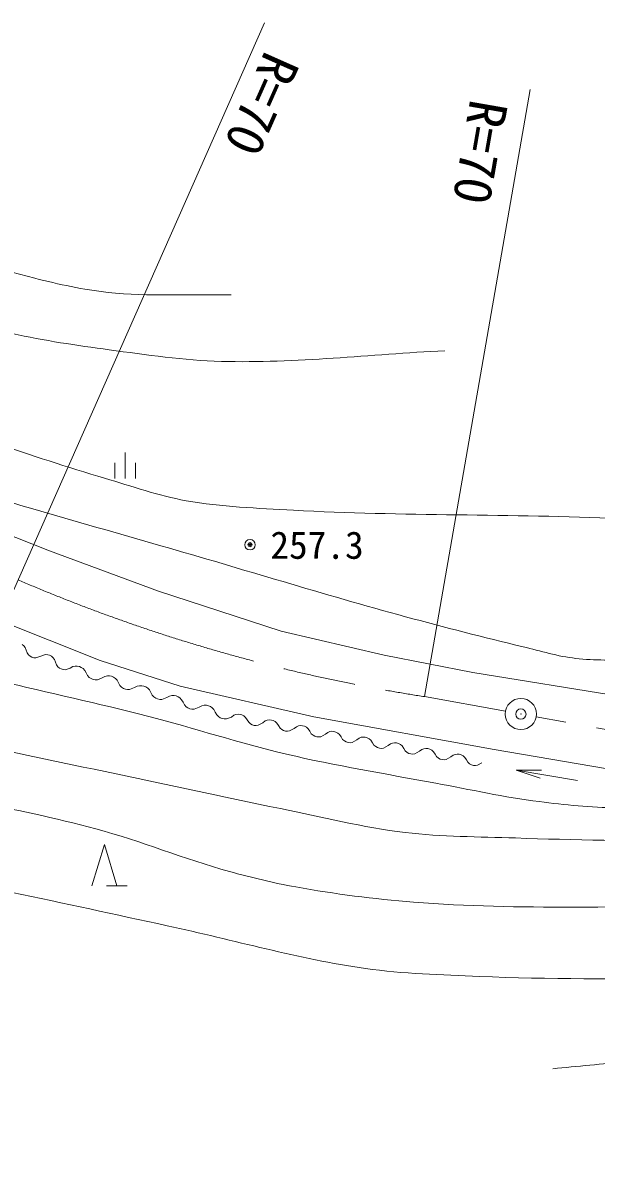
# Model space of a CAD drawing. Units: millimetres, scale not verified. Extents: x 40000 to 680000, y 20000 to 380000.
# Drawn here: x 335740 to 363314, y 250757 to 305827 of the extents above; entities that cross this region are included whole.
import ezdxf
from ezdxf.enums import TextEntityAlignment as Align

# ---------------------------------------------------------------- set-up
doc = ezdxf.new("R2010")
doc.units = ezdxf.units.MM
doc.header["$LTSCALE"] = 1000
doc.header["$PDMODE"] = 32
doc.header["$PDSIZE"] = 500
doc.linetypes.add('CHAIN', pattern=[18.5, 12, -1.5, 3.5, -1.5])
for name, color, linetype, lineweight in [('M-BGD', 7, 'Continuous', 13), ('M-BGD-EXST', 7, 'Continuous', 13), ('M-BMK', 2, 'CHAIN', 13), ('M-BMK-SRVR', 3, 'Continuous', 13), ('M-STR-HTXT', 7, 'Continuous', 13)]:
    doc.layers.add(name, color=color, linetype=linetype, lineweight=lineweight)
doc.styles.add('ＭＳ ゴシック', font='')
doc.styles.get('ＭＳ ゴシック').set_extended_font_data('MS Gothic')

# ---------------------------------------------------------------- blocks, each defined once
blk = doc.blocks.new('open_arrow')
at = {"color": 0, "linetype": 'Continuous', "lineweight": -2}
blk.add_lwpolyline([(7.5, 1.25), (0, 0), (7.5, -1.25)], dxfattribs=at)

msp = doc.modelspace()

# ---------------------------------------------------------------- linework, layer by layer
at = {"layer": 'M-BGD'}
for p, q in [((327723, 284084), (337019, 280447)), ((337019, 280447), (342259, 278507)), ((328740, 279430), (339459, 275168)), ((342259, 278507), (348162, 276578)), ((348162, 276578), (353123, 275416)), ((335702, 275940), (335778, 275876)), ((335778, 275876), (335845, 275787)), ((335845, 275787), (335895, 275657)), ((335895, 275657), (335945, 275527)), ((335945, 275527), (336011, 275438)), ((336011, 275438), (336088, 275374)), ((336088, 275374), (336172, 275329)), ((336363, 275295), (336599, 275372)), ((336599, 275372), (336725, 275430)), ((336725, 275430), (336835, 275448)), ((336835, 275448), (336935, 275441)), ((336935, 275441), (337026, 275415)), ((337026, 275415), (337111, 275370)), ((337111, 275370), (337187, 275306)), ((353123, 275416), (357387, 274591)), ((336172, 275329), (336264, 275302)), ((336264, 275302), (336363, 275295)), ((337187, 275306), (337254, 275217)), ((337254, 275217), (337304, 275087)), ((337304, 275087), (337354, 274957)), ((337354, 274957), (337420, 274868)), ((337420, 274868), (337497, 274804)), ((337497, 274804), (337581, 274759)), ((337772, 274725), (338008, 274802)), ((338008, 274802), (338135, 274870)), ((338135, 274870), (338249, 274895)), ((338249, 274895), (338355, 274896)), ((338355, 274896), (338455, 274876)), ((338455, 274876), (338549, 274837)), ((338549, 274837), (338637, 274778)), ((339459, 275168), (343302, 273940)), ((337581, 274759), (337673, 274732)), ((337673, 274732), (337772, 274725)), ((338637, 274778), (338717, 274693)), ((338717, 274693), (338785, 274567)), ((338785, 274567), (338852, 274440)), ((338852, 274440), (338933, 274355)), ((338933, 274355), (339021, 274296)), ((339021, 274296), (339115, 274257)), ((339115, 274257), (339215, 274237)), ((339321, 274238), (339561, 274331)), ((339561, 274331), (339688, 274399)), ((339688, 274399), (339802, 274425)), ((339802, 274425), (339908, 274425)), ((339908, 274425), (340007, 274405)), ((340007, 274405), (340102, 274366)), ((340102, 274366), (340190, 274307)), ((340190, 274307), (340270, 274223)), ((357387, 274591), (367333, 272976)), ((339215, 274237), (339321, 274238)), ((340270, 274223), (340338, 274096)), ((340338, 274096), (340405, 273969)), ((340405, 273969), (340486, 273885)), ((340486, 273885), (340574, 273826)), ((340574, 273826), (340668, 273787)), ((340668, 273787), (340768, 273767)), ((340768, 273767), (340874, 273767)), ((340874, 273767), (341114, 273861)), ((341114, 273861), (341241, 273929)), ((341241, 273929), (341354, 273954)), ((341354, 273954), (341460, 273954)), ((341460, 273954), (341560, 273934)), ((341560, 273934), (341655, 273896)), ((341655, 273896), (341743, 273837)), ((341743, 273837), (341823, 273752)), ((341823, 273752), (341891, 273625)), ((343302, 273940), (349733, 272458)), ((341891, 273625), (341958, 273499)), ((341958, 273499), (342039, 273414)), ((342039, 273414), (342127, 273355)), ((342127, 273355), (342221, 273316)), ((342221, 273316), (342321, 273296)), ((342321, 273296), (342427, 273297)), ((342427, 273297), (342667, 273390)), ((342667, 273390), (342794, 273458)), ((342794, 273458), (342907, 273484)), ((342907, 273484), (343013, 273484)), ((343013, 273484), (343113, 273464)), ((343113, 273464), (343207, 273425)), ((343207, 273425), (343296, 273366)), ((343296, 273366), (343376, 273282)), ((343376, 273282), (343443, 273155)), ((343443, 273155), (343511, 273028)), ((343511, 273028), (343591, 272944)), ((343591, 272944), (343680, 272885)), ((343680, 272885), (343774, 272846)), ((343774, 272846), (343874, 272826)), ((343874, 272826), (343980, 272826)), ((343980, 272826), (344220, 272920)), ((344220, 272920), (344347, 272987)), ((344347, 272987), (344460, 273013)), ((344460, 273013), (344566, 273013)), ((344566, 273013), (344666, 272993)), ((344666, 272993), (344760, 272954)), ((344760, 272954), (344848, 272895)), ((344848, 272895), (344929, 272811)), ((344929, 272811), (344996, 272684)), ((344996, 272684), (345064, 272557)), ((345064, 272557), (345144, 272473)), ((345144, 272473), (345232, 272414)), ((345232, 272414), (345327, 272375)), ((345327, 272375), (345427, 272355)), ((345427, 272355), (345533, 272355)), ((345533, 272355), (345773, 272449)), ((345773, 272449), (345885, 272532)), ((345885, 272532), (345990, 272571)), ((345990, 272571), (346089, 272585)), ((346089, 272585), (346185, 272577)), ((346185, 272577), (346278, 272550)), ((346278, 272550), (346366, 272503)), ((346366, 272503), (346450, 272429)), ((346450, 272429), (346526, 272312)), ((346526, 272312), (346602, 272194)), ((346602, 272194), (346686, 272121)), ((346686, 272121), (346774, 272073)), ((346774, 272073), (346867, 272046)), ((346867, 272046), (346963, 272039)), ((346963, 272039), (347063, 272052)), ((347063, 272052), (347279, 272174)), ((347279, 272174), (347392, 272257)), ((347392, 272257), (347496, 272297)), ((347496, 272297), (347596, 272310)), ((347596, 272310), (347692, 272303)), ((347692, 272303), (347784, 272276)), ((347784, 272276), (347873, 272228)), ((347873, 272228), (347957, 272154)), ((347957, 272154), (348033, 272037)), ((349733, 272458), (358413, 270889)), ((348033, 272037), (348109, 271920)), ((348109, 271920), (348192, 271846)), ((348192, 271846), (348281, 271799)), ((348281, 271799), (348373, 271772)), ((348373, 271772), (348469, 271764)), ((348469, 271764), (348569, 271778)), ((348569, 271778), (348786, 271900)), ((348786, 271900), (348898, 271983)), ((348898, 271983), (349003, 272022)), ((349003, 272022), (349102, 272036)), ((349102, 272036), (349198, 272028)), ((349198, 272028), (349291, 272001)), ((349291, 272001), (349379, 271954)), ((349379, 271954), (349463, 271880)), ((349463, 271880), (349539, 271763)), ((349539, 271763), (349615, 271645)), ((349615, 271645), (349699, 271572)), ((349699, 271572), (349788, 271524)), ((349788, 271524), (349880, 271497)), ((349880, 271497), (349976, 271490)), ((349976, 271490), (350076, 271503)), ((350076, 271503), (350292, 271625)), ((350292, 271625), (350405, 271708)), ((350405, 271708), (350509, 271748)), ((350509, 271748), (350609, 271761)), ((350609, 271761), (350705, 271754)), ((350705, 271754), (350797, 271727)), ((350797, 271727), (350886, 271679)), ((350886, 271679), (350970, 271605)), ((350970, 271605), (351046, 271488)), ((351046, 271488), (351122, 271371)), ((351122, 271371), (351205, 271297)), ((351205, 271297), (351294, 271250)), ((351294, 271250), (351386, 271223)), ((351386, 271223), (351482, 271215)), ((351482, 271215), (351582, 271229)), ((351582, 271229), (351799, 271351)), ((351799, 271351), (351911, 271434)), ((351911, 271434), (352016, 271473)), ((352016, 271473), (352115, 271487)), ((352115, 271487), (352211, 271479)), ((352211, 271479), (352304, 271452)), ((352304, 271452), (352392, 271405)), ((352392, 271405), (352476, 271331)), ((352476, 271331), (352552, 271214)), ((352552, 271214), (352628, 271096)), ((352628, 271096), (352712, 271023)), ((352712, 271023), (352801, 270975)), ((352801, 270975), (352893, 270948)), ((352893, 270948), (352989, 270941)), ((352989, 270941), (353089, 270954)), ((353089, 270954), (353305, 271076)), ((353305, 271076), (353418, 271159)), ((353418, 271159), (353522, 271199)), ((353522, 271199), (353622, 271212)), ((353622, 271212), (353718, 271205)), ((353718, 271205), (353810, 271178)), ((353810, 271178), (353899, 271130)), ((353899, 271130), (353983, 271056)), ((353983, 271056), (354059, 270939)), ((354059, 270939), (354135, 270822)), ((354135, 270822), (354218, 270748)), ((354218, 270748), (354307, 270701)), ((354307, 270701), (354399, 270674)), ((354399, 270674), (354495, 270666)), ((354495, 270666), (354595, 270680)), ((354595, 270680), (354812, 270802)), ((354812, 270802), (354924, 270885)), ((354924, 270885), (355029, 270924)), ((355029, 270924), (355128, 270938)), ((355128, 270938), (355224, 270930)), ((355224, 270930), (355317, 270903)), ((355317, 270903), (355405, 270856)), ((355405, 270856), (355489, 270782)), ((355489, 270782), (355565, 270665)), ((355565, 270665), (355641, 270547)), ((355641, 270547), (355725, 270474)), ((355725, 270474), (355814, 270426)), ((355814, 270426), (355906, 270399)), ((355906, 270399), (356002, 270392)), ((356002, 270392), (356102, 270405)), ((356102, 270405), (356318, 270527)), ((356318, 270527), (356431, 270610)), ((356431, 270610), (356535, 270650)), ((356535, 270650), (356635, 270663)), ((356635, 270663), (356731, 270656)), ((356731, 270656), (356823, 270629)), ((356823, 270629), (356912, 270581)), ((356912, 270581), (356996, 270507)), ((356996, 270507), (357072, 270390)), ((358413, 270889), (375180, 268022)), ((357072, 270390), (357148, 270273)), ((357148, 270273), (357231, 270199)), ((357231, 270199), (357320, 270152)), ((357320, 270152), (357412, 270125)), ((357412, 270125), (357508, 270117)), ((357508, 270117), (357608, 270131)), ((357608, 270131), (357825, 270253)), ((359465, 269897), (362424, 269401))]:
    msp.add_line(p, q, dxfattribs=at)
for points, knots in [([(247060, 297593), (247368, 297756), (247646, 297997), (247984, 298080), (249072, 298349), (250228, 298130), (251348, 298080), (254570, 297938), (257763, 297352), (260986, 297226), (264324, 297096), (267670, 297192), (271007, 297331), (273324, 297427), (275641, 297569), (277944, 297836), (280439, 298125), (282926, 298514), (285386, 299021), (288527, 299669), (291600, 300613), (294711, 301392), (296597, 301863), (298451, 302504), (300375, 302786), (302010, 303025), (303674, 303103), (305325, 303030), (306848, 302963), (308360, 302694), (309856, 302402), (311532, 302076), (313203, 301686), (314823, 301148), (316418, 300618), (317893, 299773), (319477, 299213), (321515, 298492), (323662, 298106), (325699, 297383), (327331, 296804), (328865, 295973), (330492, 295379), (332402, 294681), (334341, 294047), (336313, 293549), (337472, 293256), (338645, 292995), (339834, 292869), (341799, 292661), (343784, 292788), (345760, 292747)], [0, 0, 0, 0, 1, 1, 1, 2, 2, 2, 3, 3, 3, 4, 4, 4, 5, 5, 5, 6, 6, 6, 7, 7, 7, 8, 8, 8, 9, 9, 9, 10, 10, 10, 11, 11, 11, 12, 12, 12, 13, 13, 13, 14, 14, 14, 15, 15, 15, 16, 16, 16, 17, 17, 17, 17]), ([(279829, 293182), (280503, 293405), (281159, 293693), (281851, 293850), (282834, 294073), (283852, 294089), (284849, 294233), (286022, 294403), (287209, 294512), (288358, 294803), (289638, 295127), (290861, 295646), (292099, 296104), (293992, 296804), (295840, 297620), (297735, 298312), (298810, 298705), (299877, 299138), (300988, 299416), (302005, 299670), (303046, 299842), (304090, 299927), (306105, 300090), (308144, 300119), (310155, 299915), (311142, 299815), (312111, 299567), (313072, 299323), (314273, 299017), (315450, 298619), (316627, 298230), (318020, 297771), (319421, 297327), (320775, 296766), (322338, 296120), (323810, 295273), (325353, 294582), (327348, 293689), (329344, 292787), (331401, 292049), (332654, 291600), (333928, 291202), (335224, 290899), (336761, 290539), (338330, 290322), (339895, 290109), (341685, 289865), (343480, 289601), (345286, 289551), (348871, 289451), (352451, 289892), (356034, 290062)], [0, 0, 0, 0, 1, 1, 1, 2, 2, 2, 3, 3, 3, 4, 4, 4, 5, 5, 5, 6, 6, 6, 7, 7, 7, 8, 8, 8, 9, 9, 9, 10, 10, 10, 11, 11, 11, 12, 12, 12, 13, 13, 13, 14, 14, 14, 15, 15, 15, 16, 16, 16, 17, 17, 17, 17]), ([(324022, 285370), (324531, 285499), (325024, 285761), (325550, 285758), (326243, 285754), (326896, 285424), (327560, 285223), (328938, 284806), (330278, 284269), (331650, 283829), (333163, 283344), (334691, 282906), (336216, 282458), (338268, 281855), (340328, 281281), (342382, 280688), (346304, 279556), (350204, 278347), (354142, 277273), (356022, 276760), (357910, 276277), (359806, 275826), (360645, 275626), (361475, 275359), (362333, 275268), (363246, 275172), (364179, 275147), (365087, 275286), (366324, 275475), (367495, 275973), (368677, 276384), (370062, 276866), (371368, 277568), (372773, 277987), (374104, 278384), (375471, 278688), (376851, 278841), (378393, 279013), (379962, 279071), (381505, 278911), (383057, 278750), (384569, 278305), (386071, 277883), (388427, 277221), (390728, 276373), (393025, 275530), (394075, 275144), (395073, 274611), (396145, 274292), (397827, 273793), (399592, 273630), (401304, 273247), (403283, 272804), (405263, 272359), (407212, 271800), (409106, 271258), (410982, 270650), (412824, 269953), (414699, 269244), (416468, 268271), (418349, 267582), (419582, 267131), (420827, 266690), (422114, 266432), (423150, 266224), (424212, 266085), (425269, 266118), (426345, 266152), (427422, 266347), (428458, 266641), (429516, 266941), (430537, 267380), (431508, 267896), (432297, 268315), (433096, 268759), (433739, 269378), (434333, 269949), (434853, 270628), (435186, 271382), (435523, 272147), (435564, 273013), (435697, 273839), (436494, 278778), (436927, 283769), (437417, 288747), (437742, 292053), (437957, 295370), (438227, 298681)], [0, 0, 0, 0, 1, 1, 1, 2, 2, 2, 3, 3, 3, 4, 4, 4, 5, 5, 5, 6, 6, 6, 7, 7, 7, 8, 8, 8, 9, 9, 9, 10, 10, 10, 11, 11, 11, 12, 12, 12, 13, 13, 13, 14, 14, 14, 15, 15, 15, 16, 16, 16, 17, 17, 17, 18, 18, 18, 19, 19, 19, 20, 20, 20, 21, 21, 21, 22, 22, 22, 23, 23, 23, 24, 24, 24, 25, 25, 25, 26, 26, 26, 27, 27, 27, 28, 28, 28, 29, 29, 29, 29]), ([(310944, 289036), (311327, 289145), (311697, 289325), (312093, 289362), (313724, 289516), (315356, 289067), (316989, 288928), (318868, 288769), (320759, 288727), (322628, 288471), (324768, 288179), (326895, 287767), (328989, 287242), (332606, 286335), (336095, 284977), (339673, 283930), (340975, 283549), (342260, 283090), (343595, 282850), (345294, 282543), (347030, 282495), (348754, 282396), (353987, 282097), (359239, 282238), (364474, 281978), (367919, 281807), (371365, 281612), (374792, 281229), (377153, 280964), (379514, 280645), (381839, 280160), (383382, 279838), (384905, 279419), (386406, 278940), (388107, 278397), (389738, 277654), (391425, 277069), (392048, 276853), (392656, 276563), (393308, 276465), (394208, 276330), (395134, 276391), (396038, 276500), (397628, 276691), (399178, 277149), (400721, 277580), (402256, 278010), (403770, 278522), (405264, 279079), (406715, 279620), (408104, 280316), (409551, 280868), (411240, 281513), (412967, 282054), (414675, 282646)], [0, 0, 0, 0, 1, 1, 1, 2, 2, 2, 3, 3, 3, 4, 4, 4, 5, 5, 5, 6, 6, 6, 7, 7, 7, 8, 8, 8, 9, 9, 9, 10, 10, 10, 11, 11, 11, 12, 12, 12, 13, 13, 13, 14, 14, 14, 15, 15, 15, 16, 16, 16, 17, 17, 17, 18, 18, 18, 18]), ([(313402, 277772), (314715, 277707), (316033, 277708), (317341, 277575), (318752, 277431), (320148, 277160), (321547, 276924), (323547, 276587), (325546, 276245), (327531, 275832), (329899, 275340), (332242, 274735), (334596, 274182), (336978, 273622), (339370, 273097), (341741, 272491), (343977, 271921), (346170, 271187), (348417, 270661), (350791, 270106), (353200, 269714), (355597, 269267), (357257, 268958), (358908, 268594), (360582, 268378), (361819, 268219), (363065, 268106), (364312, 268082), (365172, 268065), (366031, 268152), (366891, 268187)], [0, 0, 0, 0, 1, 1, 1, 2, 2, 2, 3, 3, 3, 4, 4, 4, 5, 5, 5, 6, 6, 6, 7, 7, 7, 8, 8, 8, 9, 9, 9, 10, 10, 10, 10]), ([(301719, 272105), (302864, 272395), (303994, 272749), (305153, 272976), (306978, 273333), (308823, 273609), (310678, 273743), (312590, 273881), (314514, 273864), (316429, 273778), (318557, 273683), (320682, 273466), (322791, 273168), (325629, 272766), (328432, 272139), (331244, 271582), (334067, 271023), (336880, 270412), (339697, 269822), (342509, 269232), (345315, 268611), (348132, 268044), (350127, 267642), (352107, 267136), (354128, 266894), (355889, 266682), (357671, 266696), (359444, 266632), (362266, 266531), (365091, 266501), (367914, 266440), (369622, 266404), (371330, 266370), (373038, 266336), (374479, 266307), (375920, 266278), (377361, 266249)], [0, 0, 0, 0, 1, 1, 1, 2, 2, 2, 3, 3, 3, 4, 4, 4, 5, 5, 5, 6, 6, 6, 7, 7, 7, 8, 8, 8, 9, 9, 9, 10, 10, 10, 11, 11, 11, 12, 12, 12, 12]), ([(317591, 268459), (319000, 268556), (320407, 268711), (321820, 268750), (324178, 268815), (326539, 268756), (328896, 268657), (330362, 268595), (331835, 268550), (333288, 268343), (335300, 268057), (337285, 267587), (339249, 267065), (341421, 266488), (343507, 265616), (345674, 265020), (346729, 264730), (347793, 264471), (348869, 264276), (350741, 263938), (352632, 263697), (354528, 263544), (357085, 263339), (359655, 263309), (362220, 263300), (365343, 263290), (368463, 263503), (371585, 263533), (373591, 263552), (375602, 263632), (377604, 263498), (379178, 263392), (380740, 263145), (382298, 262894), (384545, 262531), (386791, 262132), (389002, 261592), (391368, 261015), (393671, 260207), (396009, 259524), (399330, 258553), (402631, 257506), (405981, 256637), (407798, 256165), (409629, 255738), (411471, 255373), (412580, 255153), (413697, 254969), (414817, 254815), (415778, 254683), (416746, 254606), (417710, 254502)], [0, 0, 0, 0, 1, 1, 1, 2, 2, 2, 3, 3, 3, 4, 4, 4, 5, 5, 5, 6, 6, 6, 7, 7, 7, 8, 8, 8, 9, 9, 9, 10, 10, 10, 11, 11, 11, 12, 12, 12, 13, 13, 13, 14, 14, 14, 15, 15, 15, 16, 16, 16, 17, 17, 17, 17]), ([(326842, 264887), (328253, 264881), (329673, 265016), (331077, 264870), (332481, 264724), (333843, 264306), (335225, 264016), (337714, 263492), (340198, 262948), (342684, 262412), (345863, 261728), (348999, 260813), (352218, 260356), (354034, 260098), (355875, 260054), (357708, 259972), (361046, 259824), (364391, 259899), (367730, 259780), (369980, 259701), (372228, 259583), (374475, 259432), (377778, 259210), (381093, 259054), (384374, 258613), (386659, 258305), (388906, 257766), (391171, 257340), (393519, 256900), (395860, 256429), (398213, 256016), (400201, 255666), (402193, 255330), (404191, 255040), (406967, 254637), (409755, 254318), (412539, 253977), (414711, 253711), (416877, 253393), (419058, 253210), (422402, 252929), (425762, 252873), (429114, 252704)], [0, 0, 0, 0, 1, 1, 1, 2, 2, 2, 3, 3, 3, 4, 4, 4, 5, 5, 5, 6, 6, 6, 7, 7, 7, 8, 8, 8, 9, 9, 9, 10, 10, 10, 11, 11, 11, 12, 12, 12, 13, 13, 13, 14, 14, 14, 14]), ([(361227, 255535), (362415, 255643), (363601, 255772), (364790, 255860), (366408, 255979), (368026, 256121), (369647, 256131), (371027, 256140), (372405, 256023), (373784, 255953), (376194, 255830), (378604, 255706), (381011, 255527), (383374, 255351), (385735, 255149), (388091, 254892), (390665, 254610), (393229, 254245), (395794, 253898), (398754, 253498), (401703, 253020), (404666, 252643), (406620, 252395), (408574, 252120), (410539, 251981), (413183, 251795), (415837, 251795), (418487, 251754), (421566, 251708), (424645, 251762), (427724, 251737), (429740, 251721), (431757, 251715), (433772, 251650), (434916, 251613), (436059, 251536), (437203, 251479)], [0, 0, 0, 0, 1, 1, 1, 2, 2, 2, 3, 3, 3, 4, 4, 4, 5, 5, 5, 6, 6, 6, 7, 7, 7, 8, 8, 8, 9, 9, 9, 10, 10, 10, 11, 11, 11, 12, 12, 12, 12])]:
    msp.add_open_spline(points, degree=3, knots=knots, dxfattribs=at)
at = {"layer": 'M-BGD-EXST'}
for p, q in [((340663, 285176), (340663, 283926)), ((340163, 284676), (340163, 283926)), ((341163, 284676), (341163, 283926)), ((339663, 266326), (339063, 264326)), ((339663, 266326), (340263, 264326)), ((340763, 264326), (339763, 264326))]:
    msp.add_line(p, q, dxfattribs=at)
for radius in [100, 60]:
    msp.add_circle((346665, 280734), radius, dxfattribs=at)
msp.add_point((346665, 280734), dxfattribs=at)
at = {"layer": 'M-BMK'}
for p, q in [((358957, 272725), (355055, 273429)), ((375144, 269805), (360433, 272458))]:
    msp.add_line(p, q, dxfattribs=at)
msp.add_arc((367341, 353028), 80542, 246.71682, 261.22549, dxfattribs=at)
at = {"layer": 'M-BMK-SRVR'}
msp.add_circle((359695, 272592), 750, dxfattribs=at)
msp.add_point((359695, 272592), dxfattribs=at)
at = {"layer": 'M-STR-HTXT'}
for p, q in [((347366, 305827), (322978, 250757)), ((355055, 273429), (360147, 302623))]:
    msp.add_line(p, q, dxfattribs=at)

# ---------------------------------------------------------------- block references
at = {"layer": 'M-BGD', "xscale": 160, "yscale": 160, "rotation": 350.5}
msp.add_blockref('open_arrow', (359465, 269897), dxfattribs=at)

# ---------------------------------------------------------------- texts
at = {"layer": 'M-BGD-EXST', "style": 'ＭＳ ゴシック'}
msp.add_text('257.3', height=1320, dxfattribs=at).set_placement((349889, 280716), align=Align.MIDDLE_CENTER)
at = {"layer": 'M-STR-HTXT', "style": 'ＭＳ ゴシック'}
for rotation, p in [(246.114, (346903, 304782)), (260.107, (356727, 302310))]:
    msp.add_text('R=70', height=1833, rotation=rotation, dxfattribs=at).set_placement(p, align=Align.BOTTOM_LEFT)

doc.saveas('drawing.dxf')
